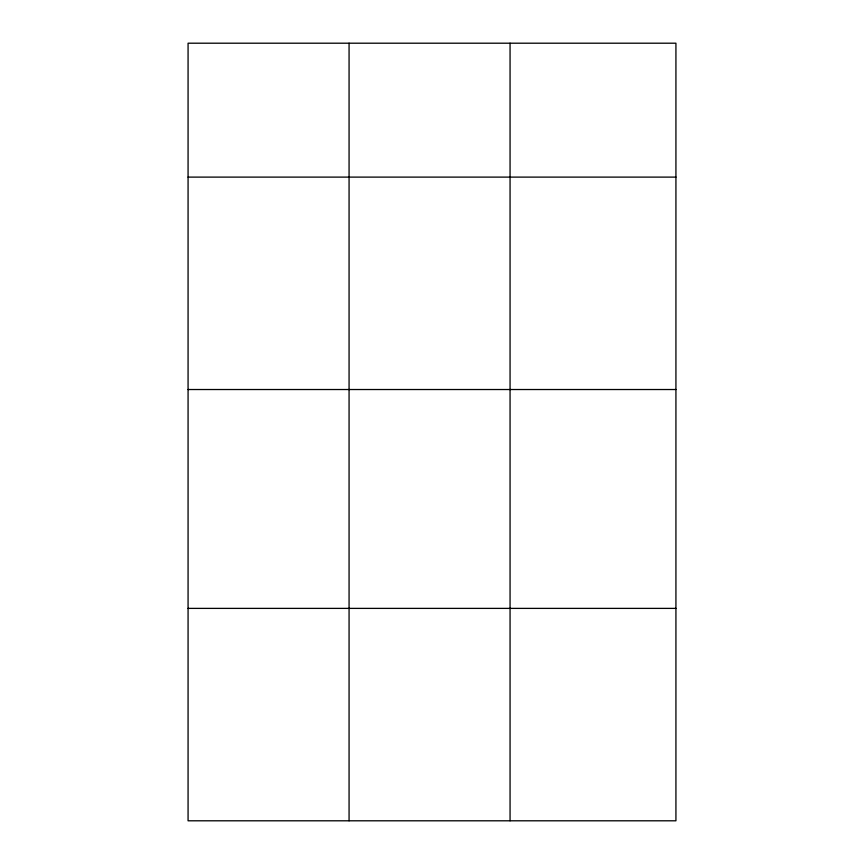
<?xml version="1.0" encoding="UTF-8"?>
<svg xmlns="http://www.w3.org/2000/svg" width="864" height="864" viewBox="0 0 864 864"><rect width="100%" height="100%" fill="white"/><g stroke="black" fill="none" stroke-linecap="round" stroke-linejoin="round"><path stroke-width="1.3" d="M675.929 389.524L675.929 43.2L188.071 43.2L188.071 820.8L675.929 820.8L675.929 389.524L188.071 389.524M188.071 177.109L675.929 177.109M188.071 608.386L675.929 608.386M510.062 43.2L510.062 820.8M349.067 43.2L349.067 820.8"/></g></svg>
